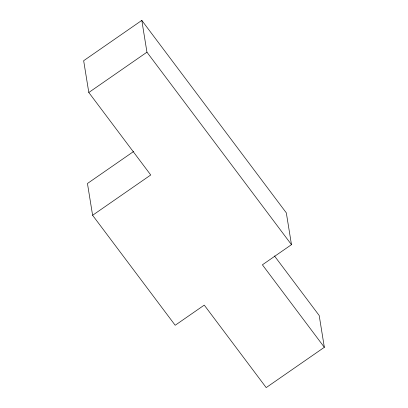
<?xml version="1.0" encoding="UTF-8"?>
<svg xmlns="http://www.w3.org/2000/svg" width="408" height="408" viewBox="0 0 408 408"><rect width="100%" height="100%" fill="white"/><g stroke="black" fill="none" stroke-linecap="round" stroke-linejoin="round"><path stroke-width="0.61" d="M324.34 347.295L262.4 264.812L291.475 244.657L286.324 212.869L141.805 20.4L83.66 60.705L88.806 92.494L150.746 174.981L92.601 215.281L175.185 325.268L204.26 305.113L266.195 387.6L324.34 347.295L319.194 315.506L274.457 255.933M88.806 92.494L146.951 52.188L141.805 20.4M133.549 151.541L87.455 183.493L92.601 215.281M146.951 52.188L291.475 244.657"/></g></svg>
